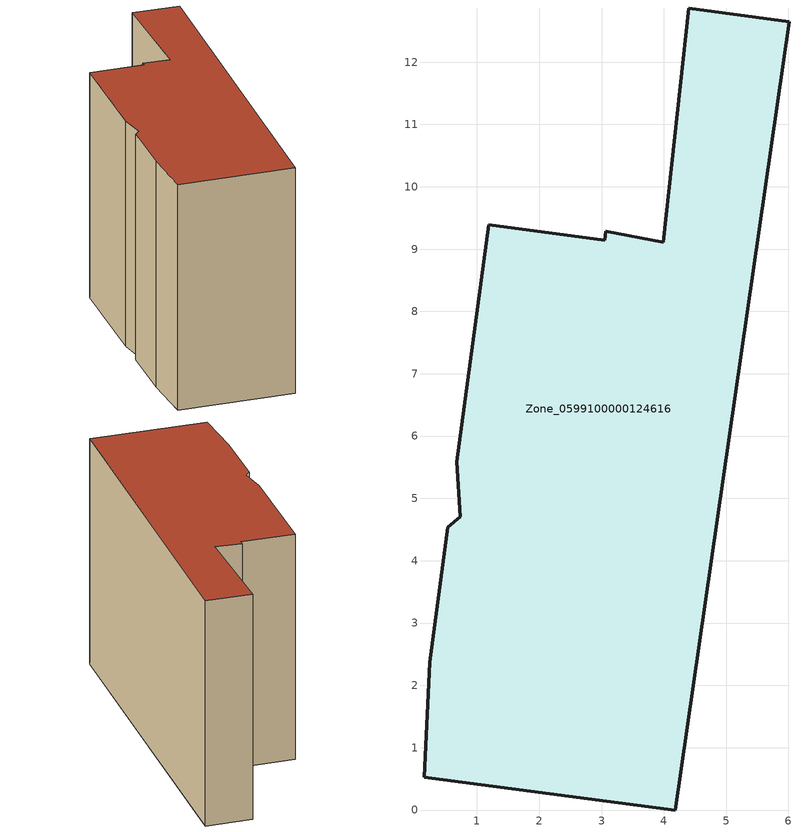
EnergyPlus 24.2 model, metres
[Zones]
Zone_0599100000124616
 floor ground (C_G): 0.24,2.37 0.54,4.54 0.73,4.71 0.68,5.59 1.19,9.39 3.05,9.14 3.07,9.29 3.99,9.11 4.4,12.87 6.01,12.65 4.18,0 0.16,0.53 z0
 wall outside (C_F): 0.68,5.59 0.73,4.71 0.54,4.54 0.24,2.37 0.16,0.53 4.18,0 6.01,12.65 4.4,12.87 3.99,9.11 3.07,9.29 3.05,9.14 1.19,9.39 0.68,5.59 z0:8.23
 roof outside (C_R): 0.24,2.37 0.16,0.53 4.18,0 6.01,12.65 4.4,12.87 3.99,9.11 3.07,9.29 3.05,9.14 1.19,9.39 0.68,5.59 0.73,4.71 0.54,4.54 z8.23
[BUILDING]
Pand.0599100000124616: North Axis=0; Terrain=City; Loads Convergence Tolerance Value=0.04; Temperature Convergence Tolerance Value=0.4; Solar Distribution=FullExterior; Maximum Number of Warmup Days=25; Minimum Number of Warmup Days=1
[Site:Location]
Rotterdam.The.Hague.AP_ZH_NLD Design_Conditions: Latitude=51.96; Longitude=4.45; Time Zone=1; Elevation=-4.5
[SITE:GROUNDTEMPERATURE:BUILDINGSURFACE]
18, 18, 18, 18, 18, 18, 18, 18, 18, 18, 18, 18
[MATERIAL] Thermal Absorptance=0.9; Solar Absorptance=0.7; Visible Absorptance=0.7
Name | Roughness | Thickness | Conductivity | Density | Specific Heat
G.TC.1946 | MediumSmooth | 0.15 | 1 | 540 | 1210
F.TC.1946 | Rough | 0.3 | 0.857143 | 1920 | 840
R.TC.1946 | MediumRough | 0.2 | 0.909091 | 1500 | 1000
[CONSTRUCTION]
C_G: G.TC.1946
C_F: F.TC.1946
C_R: R.TC.1946
[ZONE]
Zone_0599100000124616: Type=1; Multiplier=1; Ceiling Height=Autocalculate; Volume=Autocalculate; Floor Area=autocalculate; Part of Total Floor Area=Yes
[ZONEINFILTRATION:DESIGNFLOWRATE]
Infil_Zone_0599100000124616: Zone or ZoneList or Space or SpaceList=Zone_0599100000124616; Schedule=AlwaysOn; Design Flow Rate Calculation Method=Flow/Area; Flow Rate per Floor Area=0.003; Constant Term Coefficient=1; Temperature Term Coefficient=0; Velocity Term Coefficient=0; Velocity Squared Term Coefficient=0
[HVACTEMPLATE:ZONE:IDEALLOADSAIRSYSTEM]
Zone_0599100000124616: Maximum Heating Supply Air Temperature=50; Minimum Cooling Supply Air Temperature=13; Maximum Heating Supply Air Humidity Ratio=0.0156; Minimum Cooling Supply Air Humidity Ratio=0.0077; Heating Limit=NoLimit; Cooling Limit=NoLimit; Dehumidification Control Type=ConstantSensibleHeatRatio; Cooling Sensible Heat Ratio=0.7; Dehumidification Setpoint=60; Humidification Control Type=None; Humidification Setpoint=30; Outdoor Air Method=None; Outdoor Air Flow Rate per Person=0.00944; Outdoor Air Flow Rate per Zone Floor Area=0; Outdoor Air Flow Rate per Zone=0; Demand Controlled Ventilation Type=None; Outdoor Air Economizer Type=NoEconomizer; Heat Recovery Type=None; Sensible Heat Recovery Effectiveness=0.7; Latent Heat Recovery Effectiveness=0.65
[ZONECONTROL:THERMOSTAT]
ThermostatControl_Zone_0599100000124616: Zone or ZoneList=Zone_0599100000124616; Control Type Schedule=DualSetpointControlType; Control 1=Thermostat_Zone_0599100000124616; Temperature Difference Between Cutout And Setpoint=0
[THERMOSTATSETPOINT:DUALSETPOINT]
Thermostat_Zone_0599100000124616: Heating Setpoint Temperature Schedule=HeatingSetpoint_Zone_0599100000124616; Cooling Setpoint Temperature Schedule=CoolingSetpoint_Zone_0599100000124616
[SCHEDULE:COMPACT]
HeatingSetpoint_Zone_0599100000124616: Through: 12/31, For: AllDays, Until: 24:00, 21
CoolingSetpoint_Zone_0599100000124616: Through: 12/31, For: AllDays, Until: 24:00, 24
DualSetpointControlType: Through: 12/31, For: AllDays, Until: 24:00, 4
AlwaysOn: Through: 12/31, For: AllDays, Until: 24:00, 1
